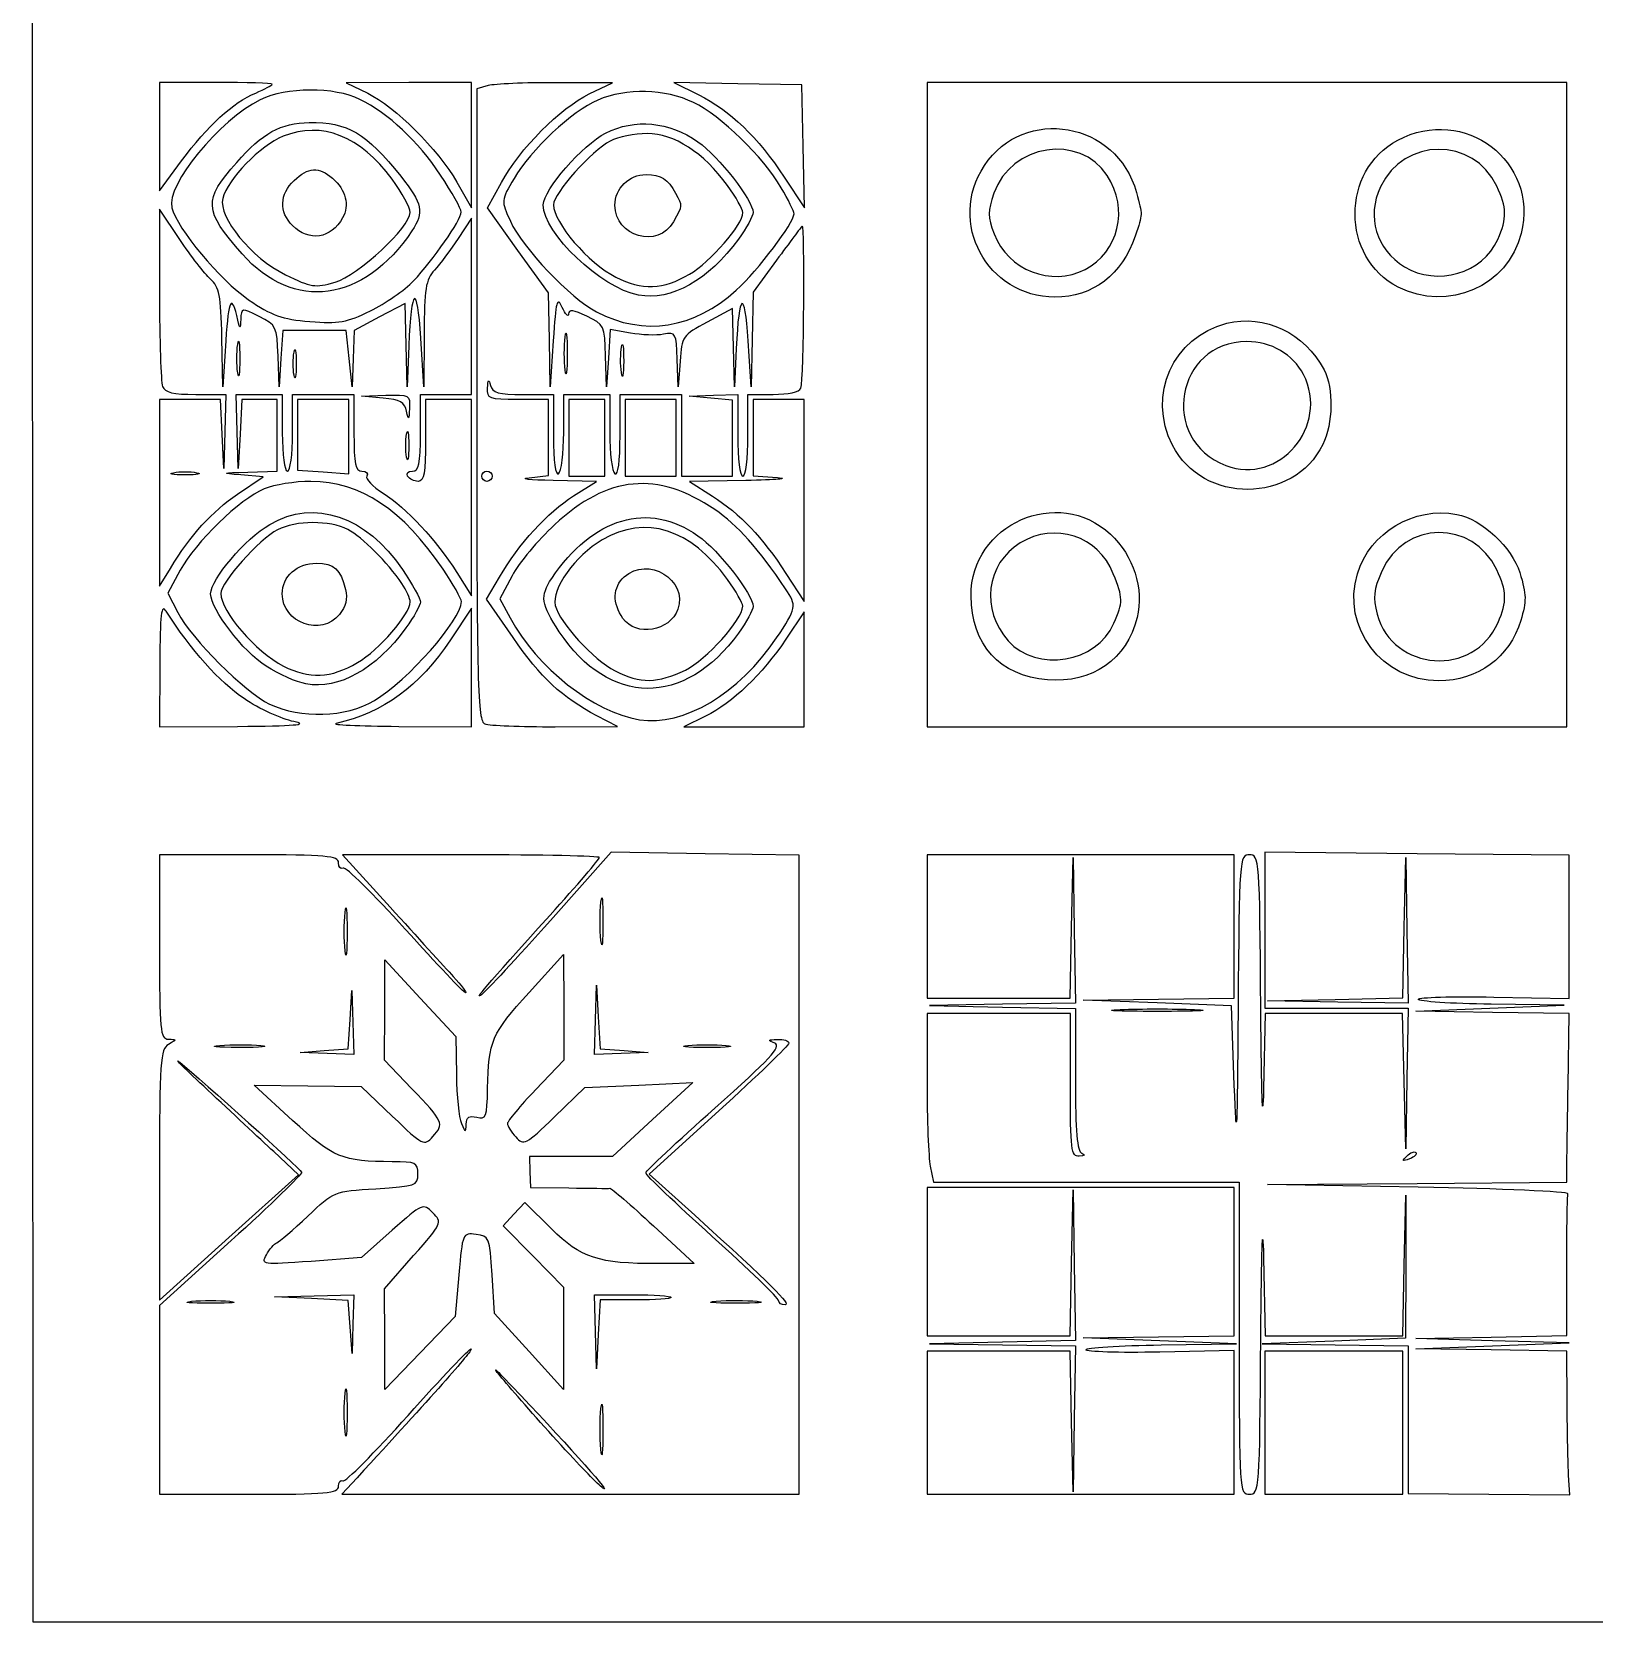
# Model space of a CAD drawing. Extents: x 29 to 164, y -46 to 300.
# Drawn here: x 29.5 to 115.6, y -46.3 to 41.4 of the extents above; entities that cross this region are included whole.
import ezdxf

# ---------------------------------------------------------------- set-up
doc = ezdxf.new("R2010")
doc.units = 0
doc.layers.get('0').update_dxf_attribs({"linetype": 'CONTINUOUS'})

msp = doc.modelspace()

# ---------------------------------------------------------------- linework, layer by layer
at = {"color": 7}
for points in [[(163.575817, -25.25028), (163.503483, -46.346391), (96.525241, -46.346391), (29.547004, -46.346391), (29.506934, 41.989165), (29.466867, 130.32472), (50.625858, 130.32472), (71.784848, 130.32472), (71.786823, 130.95972)], [(39.611512, 38.602498), (36.50707, 38.602498), (36.50707, 35.608117), (36.50707, 32.613737), (37.726739, 34.267562)], [(39.611512, 38.602498), (39.611512, 38.602498)], [(50.265401, 38.588432), (46.808181, 38.574377), (47.990633, 38.000673)], [(52.906162, 33.099179), (53.717328, 31.688068), (53.719868, 35.14529), (53.722408, 38.602498), (50.265186, 38.588443), (50.265186, 38.588443)], [(54.639848, 38.424619), (54.004848, 38.254445), (54.004848, 20.819777)], [(60.213734, 37.965918), (61.483734, 38.574363), (58.379292, 38.58458)], [(68.398181, 38.528223), (64.870401, 38.595061), (66.246367, 37.915922)], [(70.964171, 33.381387), (72.079584, 31.688054), (72.002771, 35.07472), (71.925959, 38.461387), (68.398181, 38.528223), (68.398181, 38.528223)], [(96.479292, 38.602498), (78.840401, 38.602498), (78.840401, 20.822498), (78.840401, 3.042498), (96.479292, 3.042498), (114.118181, 3.042498), (114.118181, 20.822498), (114.118181, 38.602498), (96.479292, 38.602498), (96.479292, 38.602498)], [(52.009063, 33.485668), (52.009063, 33.48566)], [(88.780369, 33.462227), (88.780369, 33.462227)], [(49.335111, 33.258078), (49.335111, 33.258078)], [(58.226802, 24.350276), (58.062622, 21.810276), (58.009288, 24.402668), (57.955959, 26.995062), (56.279867, 29.335046), (54.603777, 31.675032), (55.362644, 33.077784)], [(67.832707, 32.914682), (67.832707, 32.914682)], [(70.800259, 32.786039), (70.800259, 32.786039)], [(110.260212, 32.878165), (110.260212, 32.878165)], [(37.621154, 29.94289), (36.50707, 31.611264), (36.50707, 26.945518)], [(46.609742, 31.123609), (46.609742, 31.123609)], [(50.900401, 19.270276), (50.900401, 21.386942), (52.311512, 21.386942), (53.722623, 21.386942), (53.722623, 26.250232), (53.722623, 31.113525), (52.976884, 29.989677)], [(64.850092, 30.911942), (64.850092, 30.911942)], [(50.433786, 30.410295), (50.433786, 30.410295)], [(68.44019, 29.956389), (68.44019, 29.956389)], [(71.952618, 30.676758), (71.952618, 30.676758)], [(90.319267, 30.12207), (90.319267, 30.12207)], [(111.606762, 30.271038), (111.606762, 30.271038)], [(70.541507, 28.794483), (69.244848, 27.029801), (69.191513, 24.420038), (69.138182, 21.810276), (68.97477, 24.350276)], [(50.257208, 24.068054), (50.167326, 21.810276), (50.110531, 24.107971), (50.053734, 26.405664), (48.644999, 25.660193), (47.236261, 24.91472), (47.186444, 23.362498), (47.136626, 21.810276), (46.972403, 23.362498), (46.808181, 24.91472), (45.056338, 24.916978), (43.304494, 24.919236), (43.2047, 23.364747), (43.104906, 21.810259), (43.044601, 23.503592)], [(68.31906, 23.926942), (68.228108, 21.810276), (68.172034, 23.96686), (68.115959, 26.123441), (66.717294, 25.377971)], [(51.100736, 24.716493), (51.091987, 21.810276), (50.921299, 24.491387)], [(62.481079, 24.771859), (61.36839, 24.97533), (61.267758, 23.392803), (61.167129, 21.810276), (61.113766, 23.521894)], [(40.163812, 24.350259), (40.0004, 21.810259), (39.947065, 24.518184)], [(65.217274, 23.221387), (65.115923, 21.810276), (65.06372, 23.324844)], [(40.820481, 22.586387), (40.820481, 22.586387)], [(43.927895, 22.445276), (43.927895, 22.445276)], [(58.880688, 22.727498), (58.880688, 22.727498)], [(61.986761, 22.590267), (61.986775, 22.590267)], [(99.598158, 22.487936), (99.598158, 22.487936)], [(38.512818, 21.386942), (40.175959, 21.386942), (40.120683, 19.340831), (40.065404, 17.29472), (39.966677, 19.19972), (39.867944, 21.10472), (38.187506, 21.10472), (36.50707, 21.10472), (36.508199, 15.954165), (36.509328, 10.803609), (37.108463, 11.791387)], [(41.375381, 17.104302), (42.998181, 17.153609), (42.998181, 19.129165), (42.998181, 21.10472), (42.023298, 21.10472), (41.048412, 21.10472), (40.949682, 19.19972), (40.850953, 17.29472), (40.795677, 19.340831), (40.740401, 21.386942), (42.010401, 21.386942), (43.280401, 21.386942), (43.280401, 19.270276)], [(43.844848, 19.270276), (43.844848, 21.386942), (45.538181, 21.386942), (47.231512, 21.386942), (47.231512, 19.270276)], [(45.538181, 21.10472), (44.12707, 21.10472), (44.12707, 19.156402), (44.12707, 17.208086), (45.538356, 17.110291), (46.949642, 17.012498), (46.949467, 19.058609), (46.949292, 21.10472), (45.538181, 21.10472), (45.538181, 21.10472)], [(48.836665, 21.181157), (47.654848, 21.288331), (48.995401, 21.337635)], [(52.452623, 21.10472), (51.182623, 21.10472), (51.182623, 18.846942)], [(52.898542, 11.56921), (53.722623, 10.269769), (53.722623, 15.687245), (53.722623, 21.10472), (52.452623, 21.10472), (52.452623, 21.10472)], [(56.897623, 16.794758), (57.955959, 16.905462), (57.955959, 19.005094), (57.955959, 21.104723), (56.262623, 21.104723)], [(56.56554, 21.386945), (58.238181, 21.386942), (58.238181, 19.112508)], [(58.802623, 19.286933), (58.802623, 21.386942), (60.072623, 21.386942), (61.342623, 21.386942), (61.342623, 19.286933)], [(60.072623, 21.10472), (59.084848, 21.10472), (59.084848, 18.988054), (59.084848, 16.871387), (60.072623, 16.871387), (61.060401, 16.871387), (61.060401, 18.988054), (61.060401, 21.10472), (60.072623, 21.10472), (60.072623, 21.10472)], [(61.90707, 19.112508), (61.90707, 21.386942), (63.600401, 21.386942), (65.293734, 21.386942), (65.293734, 19.129165), (65.293734, 16.871387), (66.704848, 16.871387), (68.115959, 16.871387), (68.115959, 18.971826), (68.115959, 21.072265), (66.916512, 21.180297), (65.71707, 21.288331), (67.057623, 21.337635), (68.398181, 21.386942), (68.398181, 19.129165)], [(63.600401, 21.10472), (62.189292, 21.10472), (62.189292, 18.988054), (62.189292, 16.871387), (63.600401, 16.871387), (65.011512, 16.871387), (65.011512, 18.988054), (65.011512, 21.10472), (63.600401, 21.10472), (63.600401, 21.10472)], [(68.962623, 19.129165), (68.962623, 21.386942), (70.350216, 21.386942)], [(70.655959, 21.10472), (69.244848, 21.10472), (69.244848, 19.003517), (69.244848, 16.902313), (70.585401, 16.796609)], [(71.056365, 11.515599), (72.06707, 9.969815), (72.06707, 15.537266), (72.06707, 21.10472), (70.655959, 21.10472), (70.655959, 21.10472)], [(50.138798, 20.454353), (50.138787, 20.454353)], [(100.66528, 18.623572), (100.66528, 18.623572)], [(50.136783, 17.92972), (50.136783, 17.92972)], [(37.918181, 16.948253), (37.918181, 16.948253)], [(40.81828, 15.883595), (42.231101, 16.835042), (40.991852, 16.945019)], [(54.569292, 16.589165), (54.569292, 16.589165)], [(59.340956, 15.786604), (60.606466, 16.589167), (58.222879, 16.636609)], [(68.836814, 16.640035), (65.747671, 16.589165), (67.002369, 15.779187)], [(37.652034, 11.690154), (36.962554, 10.417555), (37.510923, 9.359729)], [(52.14815, 11.746505), (52.14815, 11.746505)], [(89.113035, 11.498034), (89.113035, 11.498034)], [(110.260212, 11.711498), (110.260212, 11.711498)], [(49.869973, 10.952479), (49.869973, 10.952479)], [(56.007883, 7.968193), (54.540915, 10.090239), (55.251294, 11.302406)], [(55.958636, 11.385179), (55.281663, 10.109077), (55.842699, 9.063306)], [(67.832707, 11.183571), (67.832707, 11.183571)], [(71.034233, 10.670256), (71.034233, 10.670256)], [(46.436461, 9.245045), (46.436461, 9.245045)], [(49.700959, 3.075236), (53.722623, 3.042498), (53.722623, 6.320213), (53.722623, 9.59793), (52.55356, 7.847241), (52.55356, 7.847241)], [(65.095058, 9.533609), (65.095058, 9.533609)], [(66.626867, 3.632983), (65.434848, 3.042944), (68.750959, 3.042721), (72.06707, 3.042498), (72.06707, 6.21373), (72.06707, 9.384963), (71.057042, 7.885158), (71.057053, 7.885158)], [(90.427646, 9.072085), (90.427646, 9.072085)], [(111.581449, 8.910282), (111.581449, 8.910282)], [(50.095745, 8.5075), (50.095745, 8.5075)], [(68.44019, 8.225278), (68.44019, 8.225278)], [(36.523665, 6.49972), (36.50707, 3.042498), (40.810959, 3.073421)], [(41.169559, 4.603212), (41.169559, 4.603212)], [(58.331817, 3.054972), (61.765959, 3.067446), (60.63707, 3.657649)], [(41.445959, -4.013058), (36.50707, -4.013058), (36.50707, -9.093058)], [(47.404234, -38.373613), (46.556343, -39.290835), (59.170593, -39.290835), (71.784848, -39.290835), (71.784848, -21.663998), (71.784848, -4.037159), (66.604986, -3.954553), (66.604986, -3.954553)], [(53.691581, -4.013058), (46.604984, -4.013058), (49.231564, -6.905835)], [(66.604986, -3.954553), (61.425125, -3.871946), (58.067764, -7.631225)], [(95.784941, -16.713058), (95.632623, -12.338613), (91.540401, -12.185663), (87.448181, -12.032712), (91.610959, -11.973996), (95.773734, -11.91528), (95.773734, -7.964169), (95.773734, -4.013058), (87.30707, -4.013058), (78.840401, -4.013058), (78.840401, -7.964169), (78.840401, -11.91528), (82.783547, -11.91528), (86.726697, -11.91528), (86.813867, -8.034724), (86.901037, -4.154169), (86.96294, -8.175835), (87.024848, -12.197502), (83.003181, -12.259664), (78.981512, -12.321827), (83.003181, -12.408525), (87.024848, -12.495221), (87.024848, -16.415065)], [(110.096083, -11.858313), (114.259284, -11.942458), (114.259284, -7.985959), (114.259284, -4.029463), (105.863015, -3.950703), (97.466748, -3.871946), (97.466904, -8.175835), (97.46707, -12.479724), (101.418181, -12.479724), (105.369292, -12.479724), (105.307661, -16.36028), (105.246032, -20.240835), (105.158357, -16.501391), (105.070687, -12.761946), (101.276421, -12.761946), (97.482158, -12.761946), (97.395908, -16.924724)], [(101.488734, -12.135873), (97.608181, -12.074244), (101.339715, -11.986626), (105.071246, -11.899007), (105.158365, -8.026588), (105.245481, -4.154169), (105.307387, -8.175835), (105.369292, -12.197502), (101.488734, -12.135873), (101.488734, -12.135873)], [(60.854802, -8.74028), (60.854802, -8.74028)], [(46.743702, -9.304724), (46.743702, -9.304724)], [(56.894501, -11.608211), (58.79638, -9.516391), (58.799513, -12.430121), (58.802645, -15.343848), (57.250423, -16.971192)], [(50.406512, -16.897673), (48.924848, -15.349371), (48.930577, -12.573992), (48.936278, -9.798613), (50.89383, -11.91528), (52.851386, -14.031946), (52.883508, -16.148613)], [(61.977623, -14.968854), (60.495959, -15.019724), (60.550335, -13.114724), (60.604713, -11.209724), (60.704527, -12.958684), (60.804338, -14.707643), (62.131815, -14.812813), (63.459292, -14.917983), (61.977623, -14.968854), (61.977623, -14.968854)], [(45.749848, -14.968854), (44.268181, -14.917983), (45.595097, -14.812836), (46.922013, -14.707691), (47.023398, -13.099817), (47.124787, -11.491946), (47.178149, -13.255835), (47.231512, -15.019724), (45.749848, -14.968854), (45.749848, -14.968854)], [(114.19229, -16.783393), (114.259284, -12.761509), (110.02595, -12.703013), (105.79262, -12.644514), (109.884839, -12.479724), (113.977062, -12.314935), (109.955395, -12.256218)], [(86.742623, -16.713058), (86.742623, -12.761946), (82.791512, -12.761946), (78.840401, -12.761946), (78.840401, -16.536669)], [(91.540401, -12.649794), (91.540401, -12.649794)], [(40.881512, -14.640753), (40.881512, -14.640753)], [(66.704848, -14.642616), (66.704848, -14.642616)], [(58.291245, -18.47107), (59.960781, -16.854169), (62.937892, -16.713058), (65.915004, -16.571946), (63.699379, -18.616586), (61.483734, -20.661226), (59.195908, -20.662693), (56.908076, -20.664161), (56.938127, -21.510184), (56.968181, -22.356207), (59.084848, -22.390272)], [(43.844848, -18.662428), (41.728181, -16.71299), (44.68272, -16.748874), (47.63726, -16.784759), (49.364877, -18.443703)], [(67.367181, -18.121998), (63.513956, -21.621309), (66.024986, -23.894405)], [(36.50707, -21.670782), (36.50707, -28.576013), (40.338034, -25.119513), (44.168997, -21.663012), (42.807478, -20.387479)], [(105.45202, -20.787135), (105.45202, -20.787135)], [(79.016792, -21.193335), (79.193181, -22.07528), (87.62457, -22.07528), (96.055959, -22.07528), (96.055959, -30.683058)], [(105.933734, -22.351077), (97.608181, -22.203541), (105.863181, -22.13941), (114.118181, -22.07528), (114.121737, -21.44028)], [(91.75207, -31.04735), (95.914848, -30.988309), (91.681512, -30.824169), (87.448181, -30.660029), (91.610959, -30.600988), (95.773734, -30.541947), (95.773734, -26.449724), (95.773734, -22.357502), (87.30707, -22.357502), (78.840401, -22.357502), (78.840401, -26.449724), (78.840401, -30.541947), (82.783762, -30.541947), (86.727129, -30.541947), (86.813822, -26.52028), (86.900523, -22.498613), (86.962683, -26.653642), (87.024848, -30.808671), (83.003181, -30.895368), (78.981512, -30.982065), (83.003181, -31.044228), (87.024848, -31.106391), (86.96294, -35.128058), (86.901037, -39.149724), (86.813867, -35.269169), (86.726697, -31.388613), (82.783547, -31.388613), (78.840401, -31.388613), (78.840401, -35.335461), (78.840401, -39.28231), (87.30707, -39.281887), (95.773734, -39.281463), (95.773734, -35.320548), (95.773734, -31.359633), (91.681071, -31.444689), (91.681071, -31.444669)], [(97.395942, -26.238058), (97.481771, -30.541947), (101.276672, -30.541947), (105.07157, -30.541947), (105.161495, -26.661391), (105.251422, -22.780835), (105.239795, -26.731947), (105.228167, -30.683058), (101.277056, -30.836352), (97.325945, -30.989647), (101.347623, -31.048019), (105.369292, -31.106391), (105.369292, -35.173269), (105.369292, -39.240146), (109.830125, -39.276154), (114.290955, -39.312163), (114.225928, -38.243166)], [(58.123667, -24.641548), (56.655256, -23.191376), (56.059361, -23.832772), (55.463468, -24.474169), (57.130532, -26.167502), (58.797596, -27.860835), (58.797032, -30.683058), (58.796468, -33.50528), (56.894592, -31.409698), (54.992623, -29.314116), (54.851512, -27.176365)], [(63.751573, -24.481263), (65.999292, -26.564695), (64.023734, -26.565485), (64.023734, -26.565474)], [(40.467215, -25.292732), (36.50707, -28.8793), (36.50707, -34.085068), (36.50707, -39.290835), (41.445959, -39.290835)], [(49.344126, -24.723241), (47.651283, -26.231178), (44.876367, -26.439221)], [(53.015286, -27.175411), (52.810853, -29.484873), (50.876815, -31.495076), (48.942783, -33.50528), (48.933808, -30.72643), (48.924834, -27.947581), (50.524726, -26.125276)], [(114.139537, -34.281391), (114.118173, -31.388613), (109.955392, -31.329572), (105.792614, -31.270531), (110.025959, -31.106391), (114.259292, -30.942251), (110.025959, -30.820804), (105.792623, -30.699356), (109.955401, -30.613107), (114.118181, -30.526857), (114.118181, -26.724402)], [(39.329292, -28.753728), (39.329292, -28.753728)], [(47.023867, -30.060133), (46.92063, -28.59054), (44.88885, -28.493431), (42.85707, -28.396322), (45.044292, -28.340245), (47.231512, -28.284169), (47.179306, -29.906947), (47.127101, -31.529724), (47.023867, -30.060133), (47.023867, -30.060133)], [(62.766629, -28.566391), (60.803968, -28.566391), (60.705241, -30.471391), (60.606511, -32.376391), (60.551235, -30.33028), (60.495959, -28.284169), (62.612623, -28.284169)], [(62.766629, -28.566391), (62.766629, -28.566391)], [(68.25707, -28.751865), (68.25707, -28.751865)], [(71.008734, -28.842525), (71.008734, -28.842525)], [(101.27707, -31.388613), (97.46707, -31.388613), (97.46707, -35.339724), (97.46707, -39.290835), (101.27707, -39.290835), (105.08707, -39.290835), (105.08707, -35.339724), (105.08707, -31.388613), (101.27707, -31.388613), (101.27707, -31.388613)], [(114.139537, -34.281391), (114.139537, -34.281391)], [(46.743702, -35.833613), (46.743702, -35.833613)], [(60.853501, -36.813931), (60.853391, -36.813931)], [(59.334138, -37.31528), (59.334138, -37.31528)]]:
    msp.add_lwpolyline(points, dxfattribs=at)
for points in [[(37.726739, 34.267562), (39.161379, 36.212874), (40.560941, 37.496116), (41.814059, 38.015177)], [(42.715959, 38.495626), (42.715959, 38.554405), (41.318959, 38.602498), (39.611512, 38.602498)], [(41.814059, 38.015177), (42.310104, 38.220643), (42.715959, 38.436848), (42.715959, 38.495626)], [(47.554597, 37.666209), (46.164785, 38.356572), (43.480651, 38.346421), (42.066916, 37.645466)], [(47.990633, 38.000673), (49.502596, 37.267099), (51.863594, 34.91284), (52.906162, 33.099179)], [(58.379292, 38.58458), (56.671848, 38.590196), (54.989098, 38.518215), (54.639848, 38.424619)], [(55.362644, 33.077784), (56.360193, 34.92173), (58.626773, 37.205619), (60.213734, 37.965918)], [(65.952997, 37.49602), (64.402897, 38.24641), (62.241803, 38.300263), (60.678452, 37.627457)], [(66.246367, 37.915922), (67.964338, 37.06798), (69.5219, 35.570923), (70.964171, 33.381387)], [(42.066916, 37.645466), (39.803863, 36.523387), (36.872079, 32.944419), (37.187259, 31.688638)], [(52.009063, 33.48566), (50.749979, 35.371152), (49.147781, 36.874827), (47.554597, 37.666209)], [(60.678452, 37.627457), (59.279841, 37.025545), (56.980681, 34.872903), (56.061867, 33.305068)], [(70.800259, 32.786039), (69.800795, 34.491494), (67.458982, 36.766984), (65.952997, 37.49602)], [(82.000299, 34.008121), (84.204421, 37.338777), (89.321984, 36.439349), (90.383645, 32.53472)], [(104.800538, 35.416302), (108.476963, 37.360444), (112.599634, 34.24385), (111.606762, 30.271038)], [(40.766289, 34.190478), (42.187749, 35.805346), (43.200591, 36.36018), (44.768211, 36.382741)], [(49.335111, 33.258078), (47.578131, 35.651563), (45.471111, 36.482783), (43.331285, 35.626594)], [(44.768211, 36.382741), (46.89022, 36.413278), (47.909158, 35.816138), (49.812451, 33.426599)], [(61.113571, 35.8074), (62.708203, 36.62092), (64.629792, 36.439228), (66.205834, 35.325909)], [(43.331285, 35.626594), (42.070412, 35.122094), (40.263473, 33.263895), (39.995492, 32.196169)], [(57.673734, 31.852208), (57.673734, 32.659039), (59.852224, 35.163908), (61.113571, 35.8074)], [(61.360925, 35.366405), (60.351879, 34.844608), (58.238181, 32.46596), (58.238181, 31.852228)], [(63.40293, 35.780276), (62.720014, 35.780276), (61.801107, 35.594035), (61.360925, 35.366405)], [(67.832707, 32.914682), (66.524694, 34.720345), (64.886199, 35.780276), (63.40293, 35.780276)], [(66.205834, 35.325909), (67.35563, 34.513688), (69.244848, 32.083921), (69.244848, 31.41736)], [(88.780369, 33.462227), (87.254512, 35.790978), (83.474978, 35.201616), (82.529183, 32.487451)], [(104.822041, 27.304835), (101.662552, 28.916688), (101.649739, 33.750119), (104.800535, 35.416302)], [(110.260212, 32.878165), (108.966985, 35.603441), (105.146639, 35.578944), (103.845518, 32.837034)], [(41.06674, 29.140925), (38.941906, 31.560977), (38.91087, 32.082612), (40.766289, 34.190478)], [(43.933593, 33.191082), (44.724046, 33.933676), (45.289456, 33.965717), (46.046836, 33.310831)], [(49.812451, 33.426599), (51.020063, 31.910467), (51.118242, 31.433859), (50.433786, 30.410295)], [(53.149257, 31.444236), (53.154168, 31.620574), (52.641077, 32.539222), (52.009063, 33.485668)], [(61.624848, 31.829165), (61.624848, 32.749359), (62.411712, 33.52405), (63.340401, 33.518177)], [(63.340401, 33.518177), (64.181835, 33.512843), (64.550349, 33.278593), (64.969266, 32.482718)], [(85.895959, 26.754863), (82.148048, 26.765446), (79.934596, 30.886633), (82.000299, 34.008121)], [(87.561392, 28.286963), (89.413534, 29.244743), (89.976819, 31.636212), (88.780369, 33.462227)], [(43.844848, 30.700276), (43.095635, 31.449488), (43.130814, 32.436913), (43.933593, 33.191082)], [(46.046836, 33.310831), (46.790602, 32.667715), (47.006583, 31.828504), (46.609742, 31.123609)], [(50.335959, 31.43258), (50.335959, 31.686721), (49.885577, 32.508194), (49.335111, 33.258078)], [(56.061867, 33.305068), (55.344238, 32.080526), (55.344224, 32.080362), (55.859022, 30.938739)], [(64.969266, 32.482718), (65.35816, 31.743874), (65.367383, 31.865467), (64.850092, 30.911942)], [(68.680401, 31.419084), (68.680401, 31.59805), (68.298938, 32.271068), (67.832707, 32.914682)], [(71.502623, 31.351808), (71.502623, 31.481461), (71.186562, 32.126867), (70.800259, 32.786039)], [(82.529183, 32.487451), (82.177862, 31.479257), (82.17916, 31.189358), (82.539202, 30.243361)], [(90.383645, 32.53472), (90.739016, 31.227707), (90.74378, 31.406221), (90.319267, 30.12207)], [(103.845518, 32.837034), (103.067773, 31.198059), (103.616582, 29.379075), (105.175637, 28.428452)], [(110.313092, 29.929722), (110.835982, 31.132519), (110.826059, 31.685728), (110.260212, 32.878165)], [(37.187259, 31.688638), (37.475389, 30.540651), (39.846479, 27.697124), (41.418307, 26.614564)], [(39.995492, 32.196169), (39.735083, 31.158624), (41.588236, 28.903742), (43.449889, 27.992921)], [(62.926279, 26.865759), (60.857999, 27.25377), (57.673734, 30.276717), (57.673734, 31.852208)], [(58.238181, 31.852228), (58.238181, 30.860194), (60.149461, 28.641617), (61.684157, 27.852208)], [(64.850092, 30.911942), (64.027883, 29.396381), (61.624848, 30.079776), (61.624848, 31.829165)], [(46.609742, 31.123609), (45.963315, 29.975377), (44.754786, 29.790338), (43.844848, 30.700276)], [(46.187826, 27.582496), (47.481702, 27.964129), (50.335959, 30.613301), (50.335959, 31.43258)], [(50.522022, 27.654359), (51.598393, 28.785113), (53.137023, 31.004638), (53.149257, 31.444236)], [(55.859022, 30.938739), (56.514032, 29.486187), (59.173897, 26.687485), (60.613877, 25.935699)], [(65.735299, 28.014926), (66.895291, 28.694728), (68.680401, 30.758083), (68.680401, 31.419084)], [(68.314917, 27.133407), (69.533711, 28.249938), (71.502623, 30.855467), (71.502623, 31.351808)], [(69.244848, 31.41736), (69.244848, 31.224763), (68.882751, 30.567329), (68.44019, 29.956389)], [(71.88016, 21.73972), (72.04885, 22.157782), (72.119312, 30.848025), (71.952618, 30.676758)], [(39.314487, 27.750323), (38.9959, 28.038641), (38.2339, 29.025295), (37.621154, 29.94289)], [(50.433786, 30.410295), (47.785864, 26.450478), (43.892258, 25.922838), (41.06674, 29.140925)], [(52.976884, 29.989677), (52.566728, 29.371562), (51.978772, 28.586129), (51.670314, 28.244271)], [(68.44019, 29.956389), (66.79532, 27.685716), (64.729075, 26.527552), (62.926279, 26.865759)], [(71.952618, 30.676758), (71.889671, 30.612081), (71.254671, 29.765059), (70.541507, 28.794483)], [(82.539205, 30.243361), (83.301657, 28.240085), (85.679497, 27.313795), (87.561392, 28.286963)], [(90.319267, 30.12207), (89.617948, 28.000583), (87.973806, 26.748993), (85.895959, 26.754863)], [(111.606762, 30.271038), (110.877099, 27.351401), (107.567208, 25.904358), (104.822041, 27.304835)], [(105.175637, 28.428452), (106.971564, 27.333396), (109.506419, 28.074136), (110.313092, 29.929722)], [(51.670314, 28.244271), (51.188691, 27.710495), (51.108249, 27.212257), (51.100736, 24.716493)], [(39.947065, 24.518184), (39.901131, 26.850657), (39.813422, 27.298792), (39.314487, 27.750323)], [(43.449889, 27.992921), (44.883197, 27.291669), (45.094438, 27.260004), (46.187826, 27.582496)], [(48.142567, 25.993718), (48.964754, 26.395978), (50.035508, 27.143265), (50.522022, 27.654359)], [(50.921296, 24.491387), (50.724799, 27.577899), (50.388399, 27.363455), (50.257208, 24.068054)], [(61.684157, 27.852208), (63.095765, 27.126109), (64.301268, 27.17453), (65.735299, 28.014926)], [(68.97477, 24.350276), (68.787696, 27.258073), (68.452901, 27.041928), (68.31906, 23.926942)], [(36.50707, 26.945518), (36.50707, 24.379359), (36.584156, 22.078886), (36.678376, 21.833359)], [(40.83225, 25.479148), (40.49868, 26.986646), (40.31328, 26.673535), (40.163812, 24.350259)], [(41.418307, 26.614564), (42.69466, 25.735504), (43.259762, 25.534288), (44.799244, 25.410714)], [(58.720025, 26.18472), (58.432734, 26.800752), (58.370151, 26.567989), (58.226802, 24.350276)], [(60.613877, 25.935699), (63.207324, 24.581706), (66.004353, 25.016715), (68.314917, 27.133407)], [(40.989885, 25.543731), (40.960339, 24.976039), (40.944969, 24.969742), (40.83225, 25.479148)], [(42.003458, 25.684843), (41.03234, 26.167925), (41.022301, 26.166528), (40.989885, 25.543731)], [(43.044601, 23.503592), (42.986602, 25.132088), (42.946735, 25.215609), (42.003458, 25.684843)], [(44.799244, 25.410714), (46.396137, 25.282532), (46.851116, 25.36187), (48.142567, 25.993718)], [(59.066955, 25.827376), (59.057105, 25.63586), (58.901, 25.796665), (58.720025, 26.18472)], [(60.072623, 25.70455), (59.350763, 26.048782), (59.08003, 26.081847), (59.066955, 25.827376)], [(61.113766, 23.521894), (61.062046, 25.180726), (61.02994, 25.248039), (60.072623, 25.70455)], [(95.370167, 25.309992), (97.443962, 25.838676), (99.678352, 24.769494), (100.73782, 22.741513)], [(58.880688, 24.561942), (58.943291, 25.066415), (58.994517, 24.653665), (58.994517, 23.64472)], [(64.30264, 24.7039), (63.912758, 24.629371), (63.093055, 24.659953), (62.481079, 24.771859)], [(65.06372, 23.324844), (65.013561, 24.779953), (64.983685, 24.834089), (64.30264, 24.7039)], [(66.717294, 25.377971), (65.359362, 24.654207), (65.315674, 24.591404), (65.217274, 23.221387)], [(92.378293, 18.581916), (90.965469, 21.351284), (92.387747, 24.549671), (95.370167, 25.309992)], [(40.820481, 22.586387), (40.755816, 23.013248), (40.755816, 23.711748), (40.820481, 24.138609)], [(40.820481, 24.138609), (40.885144, 24.56547), (40.938052, 24.21622), (40.938052, 23.362498)], [(43.927895, 22.445276), (43.860627, 22.794526), (43.860627, 23.366026), (43.927895, 23.715276)], [(43.927895, 23.715276), (43.995165, 24.064526), (44.050201, 23.778776), (44.050201, 23.080276)], [(58.880688, 22.727498), (58.818083, 23.23197), (58.818083, 24.05747), (58.880688, 24.561942)], [(61.986775, 22.590267), (61.921901, 23.019262), (61.923639, 23.654262), (61.990613, 24.001379)], [(61.990611, 24.001379), (62.057599, 24.348495), (62.110674, 23.997512), (62.10856, 23.221387)], [(96.479292, 24.303238), (92.545862, 24.303238), (91.622451, 18.871837), (95.316819, 17.465747)], [(99.598158, 22.487936), (99.021296, 23.603471), (97.819024, 24.303238), (96.479292, 24.303238)], [(40.938052, 23.362498), (40.938052, 22.508776), (40.885144, 22.159526), (40.820481, 22.586387)], [(44.050201, 23.080276), (44.050201, 22.381776), (43.995165, 22.096026), (43.927895, 22.445276)], [(58.994517, 23.64472), (58.994517, 22.635776), (58.943291, 22.223026), (58.880688, 22.727498)], [(62.10856, 23.221387), (62.106302, 22.445276), (62.05163, 22.161273), (61.986761, 22.590267)], [(54.60203, 21.739723), (54.626668, 22.217573), (54.66671, 22.252495), (54.763834, 21.880834)], [(95.316819, 17.465747), (98.247121, 16.35047), (101.063524, 19.654231), (99.598158, 22.487936)], [(100.73782, 22.741513), (101.266735, 21.729092), (101.232293, 19.774042), (100.66528, 18.623572)], [(36.678376, 21.833359), (36.807767, 21.496168), (37.256601, 21.386942), (38.512818, 21.386942)], [(50.138787, 20.454353), (50.042228, 20.951736), (49.785326, 21.09513), (48.836665, 21.181157)], [(48.995401, 21.337635), (50.29005, 21.385255), (50.334641, 21.360354), (50.297523, 20.610831)], [(56.262623, 21.104723), (54.685023, 21.104723), (54.571527, 21.148123), (54.60203, 21.739723)], [(54.763834, 21.880834), (54.868442, 21.480539), (55.209866, 21.386945), (56.56554, 21.386945)], [(70.350216, 21.386942), (71.196223, 21.386942), (71.793371, 21.524633), (71.88016, 21.73972)], [(50.297523, 20.610831), (50.265731, 19.968824), (50.238304, 19.941787), (50.138798, 20.454353)], [(54.004848, 20.819777), (54.004848, 5.181988), (54.050856, 3.367454), (54.451261, 3.213804)], [(50.136783, 19.19972), (50.204054, 19.54897), (50.25909, 19.26322), (50.25909, 18.56472)], [(43.280401, 19.270276), (43.280401, 18.047314), (43.399563, 17.153609), (43.562623, 17.153609)], [(43.562623, 17.153609), (43.725685, 17.153609), (43.844848, 18.047314), (43.844848, 19.270276)], [(47.231512, 19.270276), (47.231512, 17.541332), (47.312109, 17.153609), (47.671502, 17.153609)], [(50.136783, 17.92972), (50.069516, 18.27897), (50.069516, 18.85047), (50.136783, 19.19972)], [(50.25909, 18.56472), (50.25909, 17.86622), (50.204054, 17.58047), (50.136783, 17.92972)], [(50.460413, 17.153609), (50.819806, 17.153609), (50.900401, 17.541332), (50.900401, 19.270276)], [(51.182623, 18.846942), (51.182623, 17.069275), (51.096147, 16.589165), (50.775946, 16.589165)], [(58.238181, 19.112508), (58.238181, 17.668086), (58.34117, 16.901729), (58.520401, 17.012498)], [(58.520401, 17.012498), (58.675623, 17.108431), (58.802623, 18.131927), (58.802623, 19.286933)], [(61.342623, 19.286933), (61.342623, 18.131927), (61.469623, 17.108431), (61.624848, 17.012498)], [(61.624848, 17.012498), (61.804076, 16.901729), (61.90707, 17.668086), (61.90707, 19.112508)], [(68.398181, 19.129165), (68.398181, 17.812127), (68.515772, 16.871387), (68.680401, 16.871387)], [(68.680401, 16.871387), (68.845029, 16.871387), (68.962623, 17.812127), (68.962623, 19.129165)], [(100.66528, 18.623572), (99.048858, 15.343868), (94.04306, 15.318705), (92.378293, 18.581916)], [(37.918181, 16.948253), (37.219678, 16.948253), (36.933928, 17.003292), (37.283181, 17.07056)], [(37.283181, 17.07056), (37.632428, 17.13783), (38.203928, 17.13783), (38.553181, 17.07056)], [(38.553181, 17.07056), (38.902428, 17.003292), (38.616681, 16.948253), (37.918181, 16.948253)], [(40.991852, 16.945019), (39.867812, 17.044773), (39.903468, 17.059581), (41.375381, 17.104302)], [(47.671502, 17.153609), (47.913496, 17.153609), (48.035814, 17.031159), (47.943316, 16.881496)], [(47.943316, 16.881496), (47.85082, 16.731836), (48.256783, 16.305339), (48.845456, 15.933726)], [(50.194848, 16.871387), (50.098915, 17.026609), (50.218413, 17.153609), (50.460413, 17.153609)], [(50.775946, 16.589165), (50.552274, 16.589165), (50.290778, 16.716165), (50.194848, 16.871387)], [(54.28707, 16.871387), (54.28707, 17.026609), (54.41407, 17.153609), (54.569292, 17.153609)], [(54.569292, 16.589165), (54.41407, 16.589165), (54.28707, 16.716165), (54.28707, 16.871387)], [(54.569292, 17.153609), (54.724512, 17.153609), (54.851512, 17.026609), (54.851512, 16.871387)], [(54.851512, 16.871387), (54.851512, 16.716165), (54.724512, 16.589165), (54.569292, 16.589165)], [(58.222879, 16.636609), (56.911906, 16.662715), (56.315542, 16.733868), (56.897623, 16.794758)], [(67.131791, 15.035291), (63.974379, 17.183762), (61.240371, 16.924481), (58.294595, 14.197216)], [(70.585401, 16.796609), (71.322709, 16.738472), (70.535842, 16.668012), (68.836814, 16.640035)], [(37.108291, 11.791387), (38.224463, 13.631589), (39.400548, 14.928837), (40.81828, 15.883595)], [(42.280572, 16.178983), (40.945906, 15.621323), (38.49311, 13.242565), (37.652034, 11.690154)], [(44.863202, 16.589165), (43.982691, 16.589165), (42.820508, 16.404583), (42.280572, 16.178983)], [(52.14815, 11.746505), (49.950573, 15.009719), (47.57457, 16.589165), (44.863202, 16.589165)], [(48.845456, 15.933726), (50.120502, 15.128826), (51.762307, 13.360867), (52.898542, 11.56921)], [(81.266832, 10.274553), (81.246624, 14.231932), (86.069156, 16.366076), (88.956659, 13.677588)], [(42.595128, 14.217081), (45.045774, 15.653257), (47.918762, 14.67418), (49.903961, 11.726326)], [(55.251294, 11.302406), (56.322279, 13.129902), (57.928005, 14.89054), (59.340956, 15.786604)], [(58.140349, 11.234701), (60.398973, 14.612345), (63.486431, 15.515789), (66.205834, 13.594798)], [(67.002369, 15.779187), (68.550655, 14.77968), (69.740058, 13.528786), (71.056365, 11.515599)], [(71.034233, 10.670256), (69.551948, 12.878532), (68.387883, 14.180581), (67.131791, 15.035291)], [(102.577098, 11.498107), (103.25466, 13.759613), (105.696515, 15.214934), (108.067238, 14.77018)], [(39.329292, 10.388076), (39.329292, 11.182614), (41.240196, 13.423038), (42.595128, 14.217081)], [(46.892752, 13.932133), (45.904999, 14.449607), (44.031769, 14.442543), (43.01648, 13.917514)], [(58.294595, 14.197216), (57.38215, 13.352451), (56.330969, 12.087034), (55.958636, 11.385179)], [(67.832707, 11.183571), (65.803687, 13.984553), (63.322327, 14.766802), (60.924276, 13.361454)], [(89.113035, 11.498034), (88.280861, 13.577845), (85.894277, 14.366041), (83.973975, 13.195265)], [(110.260212, 11.711498), (108.943665, 14.485918), (105.162864, 14.439399), (103.92169, 11.633509)], [(108.067238, 14.77018), (109.40855, 14.518551), (111.118489, 12.932188), (111.530418, 11.557286)], [(43.01648, 13.917514), (42.007432, 13.395719), (39.893734, 11.017071), (39.893734, 10.403339)], [(49.869973, 10.952479), (49.094661, 12.113487), (47.70013, 13.509155), (46.892752, 13.932133)], [(60.924276, 13.361454), (59.432986, 12.487499), (58.111461, 10.641357), (58.336191, 9.745956)], [(66.205834, 13.594798), (67.35563, 12.782577), (69.244848, 10.35281), (69.244848, 9.686249)], [(83.973975, 13.195265), (82.094369, 12.049298), (81.78531, 9.506121), (83.317292, 7.791536)], [(88.956659, 13.677588), (90.227435, 12.494402), (90.812216, 10.663506), (90.427646, 9.072085)], [(62.140959, 11.324312), (63.443609, 12.503194), (65.664416, 11.156994), (65.095058, 9.533609)], [(43.280401, 10.380276), (43.280401, 11.357199), (44.081144, 12.073609), (45.173067, 12.073609)], [(45.173067, 12.073609), (46.128153, 12.073609), (46.502303, 11.732685), (46.767377, 10.620879)], [(49.903961, 11.726326), (50.452006, 10.91253), (50.900401, 10.105309), (50.900401, 9.932499)], [(53.158181, 9.955667), (53.158181, 10.115735), (52.703668, 10.921612), (52.14815, 11.746505)], [(89.146428, 8.763055), (89.657225, 9.938036), (89.654705, 10.144273), (89.113035, 11.498034)], [(107.062623, 5.582498), (103.918848, 5.582498), (101.686716, 8.526282), (102.577098, 11.498107)], [(103.92169, 11.633509), (103.458871, 10.587232), (103.418897, 10.206046), (103.673024, 9.262292)], [(110.330361, 8.804118), (110.83553, 9.964365), (110.821936, 10.527748), (110.260212, 11.711498)], [(111.530418, 11.557286), (111.902274, 10.316146), (111.908463, 9.995099), (111.581449, 8.910282)], [(46.767377, 10.620879), (46.88871, 10.111978), (46.783182, 9.673227), (46.436461, 9.245045)], [(50.335959, 9.93649), (50.335959, 10.111496), (50.126265, 10.568693), (49.869973, 10.952479)], [(58.556511, 8.297634), (57.549045, 9.818628), (57.486866, 10.257455), (58.140349, 11.234701)], [(62.06418, 9.031962), (61.479351, 9.866928), (61.509007, 10.752403), (62.140959, 11.324312)], [(68.673404, 9.702931), (68.677242, 9.87367), (68.298938, 10.539957), (67.832707, 11.183571)], [(70.536102, 7.949758), (71.645035, 9.596429), (71.668609, 9.725182), (71.034233, 10.670256)], [(36.876442, 9.425196), (36.605266, 9.854126), (36.537053, 9.288457), (36.523665, 6.49972)], [(42.395411, 6.392803), (41.106034, 7.210503), (39.329292, 9.525667), (39.329292, 10.388076)], [(39.893734, 10.403339), (39.893734, 9.411305), (41.805019, 7.192728), (43.339712, 6.403319)], [(46.436461, 9.245045), (45.433372, 8.006282), (43.280401, 8.780702), (43.280401, 10.380276)], [(47.430284, 6.589145), (48.613046, 7.282291), (50.335959, 9.26709), (50.335959, 9.93649)], [(48.360401, 4.50201), (50.198522, 5.59029), (53.158181, 8.954548), (53.158181, 9.955667)], [(50.900401, 9.932499), (50.900401, 9.759689), (50.538307, 9.11844), (50.095745, 8.5075)], [(58.336191, 9.745956), (58.58258, 8.764271), (60.416609, 6.763338), (61.643929, 6.137209)], [(65.510791, 6.183708), (66.670964, 6.745335), (68.656541, 8.954808), (68.673404, 9.702931)], [(69.244848, 9.686249), (69.244848, 9.493652), (68.882751, 8.836218), (68.44019, 8.225278)], [(85.47838, 5.640847), (82.84372, 5.859335), (81.280593, 7.579144), (81.266832, 10.274553)], [(41.169559, 4.603212), (39.852465, 5.477449), (38.196111, 7.33785), (36.876442, 9.425196)], [(37.510923, 9.359729), (38.271298, 7.892933), (41.214647, 4.956602), (42.574848, 4.307878)], [(55.842699, 9.063306), (57.318021, 6.313298), (60.452344, 3.846233), (62.985421, 3.441176)], [(65.095058, 9.533609), (64.666334, 8.311209), (62.786898, 8.000138), (62.06418, 9.031962)], [(90.427646, 9.072085), (89.873828, 6.780294), (87.936273, 5.437021), (85.47838, 5.640847)], [(103.673024, 9.262292), (104.529258, 6.08248), (109.011057, 5.774031), (110.330361, 8.804118)], [(111.581449, 8.910282), (110.969524, 6.880291), (109.207238, 5.582498), (107.062623, 5.582498)], [(50.095745, 8.5075), (48.450875, 6.236827), (46.384631, 5.078664), (44.581834, 5.41687)], [(60.63707, 3.657649), (58.714417, 4.662846), (57.53124, 5.764579), (56.007883, 7.968193)], [(68.44019, 8.225278), (65.471932, 4.127716), (61.298314, 4.158269), (58.556511, 8.297634)], [(62.985421, 3.441176), (65.410523, 3.053389), (68.46826, 4.879192), (70.536102, 7.949758)], [(83.317292, 7.791536), (84.896068, 6.024582), (88.194958, 6.574393), (89.146428, 8.763055)], [(52.55356, 7.847241), (50.835811, 5.274893), (48.843672, 3.818635), (46.243734, 3.234736)], [(71.057053, 7.885158), (69.741838, 5.932197), (68.112584, 4.368406), (66.626867, 3.632983)], [(44.581834, 5.41687), (44.076081, 5.511751), (43.092189, 5.950919), (42.395411, 6.392803)], [(43.339712, 6.403319), (44.761218, 5.672132), (45.958311, 5.726513), (47.430284, 6.589145)], [(61.643929, 6.137209), (63.03831, 5.425848), (63.968365, 5.437032), (65.510791, 6.183708)], [(43.914653, 3.341052), (43.254546, 3.471244), (42.019254, 4.039217), (41.169559, 4.603212)], [(42.574848, 4.307878), (44.311584, 3.479573), (46.772988, 3.562165), (48.360401, 4.50201)], [(40.810959, 3.073421), (43.963988, 3.096084), (44.793916, 3.167638), (43.914653, 3.341052)], [(46.243734, 3.234736), (45.933289, 3.165019), (47.489042, 3.093242), (49.700959, 3.075236)], [(54.451261, 3.213804), (54.696792, 3.119584), (56.443042, 3.048111), (58.331817, 3.054972)], [(46.384848, -4.453048), (46.384848, -4.071305), (45.731026, -4.013058), (41.445959, -4.013058)], [(60.778181, -4.165187), (60.778181, -4.081516), (57.589211, -4.013058), (53.691581, -4.013058)], [(58.048373, -7.340187), (59.549767, -5.677607), (60.778181, -4.248857), (60.778181, -4.165187)], [(96.620401, -4.013058), (96.069706, -4.013058), (96.054514, -4.220988), (95.996608, -12.55028)], [(97.247253, -12.55028), (97.186372, -4.222006), (97.171033, -4.013058), (96.620401, -4.013058)], [(46.633424, -4.739407), (46.496707, -4.823902), (46.384848, -4.695042), (46.384848, -4.453048)], [(50.057465, -8.109417), (48.310961, -6.171414), (46.770143, -4.65491), (46.633424, -4.739407)], [(60.854802, -6.623613), (60.915694, -6.04153), (60.965509, -6.51778), (60.965509, -7.681946)], [(46.743702, -7.188058), (46.804588, -6.605974), (46.854406, -7.082224), (46.854406, -8.246391)], [(49.231564, -6.905835), (50.676183, -8.496863), (52.239065, -10.211363), (52.704636, -10.715835)], [(60.854802, -8.74028), (60.793918, -8.158196), (60.793918, -7.205696), (60.854802, -6.623613)], [(46.743702, -9.304724), (46.682812, -8.722641), (46.682812, -7.770141), (46.743702, -7.188058)], [(54.28707, -11.71267), (53.786103, -12.093912), (54.40034, -11.379868), (58.048373, -7.340187)], [(58.067764, -7.631225), (56.221215, -9.698828), (54.519901, -11.535479), (54.28707, -11.71267)], [(60.965509, -7.681946), (60.965509, -8.846113), (60.915694, -9.322363), (60.854802, -8.74028)], [(46.854406, -8.246391), (46.854406, -9.410558), (46.804588, -9.886808), (46.743702, -9.304724)], [(53.392025, -11.633058), (53.304519, -11.633058), (51.803966, -10.04742), (50.057465, -8.109417)], [(36.50707, -9.093058), (36.50707, -13.739736), (36.549197, -14.173789), (37.000959, -14.18164)], [(52.704636, -10.715835), (53.170207, -11.220308), (53.479531, -11.633058), (53.392025, -11.633058)], [(54.602685, -16.898303), (54.652839, -14.288608), (54.830641, -13.878192), (56.894501, -11.608211)], [(105.933305, -11.985835), (105.933076, -11.869419), (107.806323, -11.812034), (110.096083, -11.858313)], [(109.955395, -12.256218), (107.743478, -12.223924), (105.933542, -12.102252), (105.933305, -11.985835)], [(91.540401, -12.649794), (89.289678, -12.649794), (88.368928, -12.605965), (89.494292, -12.552394)], [(89.494292, -12.552394), (90.619651, -12.498825), (92.461151, -12.498825), (93.586512, -12.552394)], [(93.586512, -12.552394), (94.711873, -12.605965), (93.791123, -12.649794), (91.540401, -12.649794)], [(95.996608, -12.55028), (95.948788, -19.429044), (95.907671, -20.237714), (95.784941, -16.713058)], [(97.395908, -16.924724), (97.348472, -19.214252), (97.281574, -17.245752), (97.247253, -12.55028)], [(37.000959, -14.477886), (36.551881, -14.739447), (36.50707, -15.392105), (36.50707, -21.670782)], [(37.000959, -14.18164), (37.471327, -14.189824), (37.471327, -14.203907), (37.000959, -14.477886)], [(40.881512, -14.640753), (39.639734, -14.639625), (39.166842, -14.590111), (39.83064, -14.530492)], [(39.83064, -14.530492), (40.494435, -14.470875), (41.510438, -14.471714), (42.088418, -14.532468)], [(42.088418, -14.532468), (42.666398, -14.592999), (42.123289, -14.641778), (40.881512, -14.640753)], [(66.704848, -14.642616), (65.540681, -14.642616), (65.064431, -14.592801), (65.646512, -14.531912)], [(65.646512, -14.531912), (66.228598, -14.471025), (67.181098, -14.471025), (67.763181, -14.531912)], [(67.763181, -14.531912), (68.345262, -14.592801), (67.869012, -14.642616), (66.704848, -14.642616)], [(67.136414, -17.987054), (70.169772, -15.289311), (70.839728, -14.564731), (70.445156, -14.408555)], [(71.220401, -14.397873), (71.220401, -14.52152), (69.48645, -16.197375), (67.367181, -18.121998)], [(70.445156, -14.408555), (70.032423, -14.245196), (70.055678, -14.209442), (70.585401, -14.192895)], [(70.585401, -14.192895), (70.934651, -14.181973), (71.220401, -14.274223), (71.220401, -14.397873)], [(39.173779, -16.99528), (37.924082, -15.831113), (37.225582, -15.140112), (37.621557, -15.459717)], [(37.621557, -15.459717), (38.877943, -16.473798), (44.264834, -21.328227), (44.347771, -21.521085)], [(52.883508, -16.148613), (52.901175, -17.31278), (53.024778, -18.51928), (53.158181, -18.829724)], [(78.840401, -16.536669), (78.840401, -18.612766), (78.919776, -20.708266), (79.016792, -21.193335)], [(87.024848, -16.415065), (87.024848, -19.286873), (87.119166, -20.372969), (87.377623, -20.477258)], [(42.807478, -20.387479), (42.058641, -19.685936), (40.423476, -18.159447), (39.173779, -16.99528)], [(51.589855, -19.553072), (52.225149, -18.85108), (52.180967, -18.751931), (50.406512, -16.897673)], [(54.004848, -18.488165), (54.521724, -18.62333), (54.572106, -18.48935), (54.602685, -16.898303)], [(57.25042, -16.971192), (56.396698, -17.866232), (55.698198, -18.704053), (55.698198, -18.833018)], [(87.236512, -20.641888), (86.7886, -20.662095), (86.742623, -20.29636), (86.742623, -16.713058)], [(114.121737, -21.44028), (114.123713, -21.09103), (114.155446, -18.995431), (114.19229, -16.783393)], [(53.420569, -18.867364), (53.435047, -18.482986), (53.593007, -18.380466), (54.004848, -18.488165)], [(63.325553, -21.562719), (63.329617, -21.456572), (65.044498, -19.847523), (67.136414, -17.987054)], [(49.348181, -20.943285), (46.599399, -20.937234), (46.081927, -20.722769), (43.844848, -18.662428)], [(49.364877, -18.443703), (51.05761, -20.069148), (51.102539, -20.09155), (51.589855, -19.553072)], [(53.158181, -18.829724), (53.383061, -19.353046), (53.402176, -19.355788), (53.420569, -18.867364)], [(55.698198, -18.833018), (55.698198, -18.961984), (55.90599, -19.297107), (56.159953, -19.577736)], [(56.159953, -19.577736), (56.599641, -20.063585), (56.701501, -20.010696), (58.291245, -18.47107)], [(50.759292, -21.616567), (50.759292, -21.000918), (50.644479, -20.946138), (49.348181, -20.943285)], [(87.377623, -20.477258), (87.588369, -20.562297), (87.531561, -20.628578), (87.236512, -20.641888)], [(105.45202, -20.787135), (105.049797, -20.940293), (105.017381, -20.907876), (105.294032, -20.629148)], [(105.294032, -20.629148), (105.485472, -20.436273), (105.7132, -20.349559), (105.80009, -20.436452)], [(105.80009, -20.436452), (105.886984, -20.523344), (105.730353, -20.681152), (105.45202, -20.787135)], [(44.347771, -21.521085), (44.391546, -21.622879), (42.645296, -23.32012), (40.467215, -25.292732)], [(48.444466, -22.43116), (50.652333, -22.293416), (50.759292, -22.255777), (50.759292, -21.616567)], [(66.98707, -25.060069), (64.969181, -23.242674), (63.321497, -21.668866), (63.325553, -21.562719)], [(44.684273, -23.948206), (46.128009, -22.577125), (46.13225, -22.575414), (48.444466, -22.43116)], [(59.084848, -22.39028), (60.249012, -22.409014), (61.269539, -22.418378), (61.352687, -22.411088)], [(61.352687, -22.411088), (61.435829, -22.403795), (62.515332, -23.335376), (63.751573, -24.481263)], [(114.188734, -22.71028), (114.227539, -22.593863), (110.512792, -22.432222), (105.933734, -22.351077)], [(114.118181, -26.724402), (114.118181, -24.633051), (114.149928, -22.826697), (114.188734, -22.71028)], [(51.580802, -23.759137), (51.04384, -23.222174), (51.015584, -23.234354), (49.344126, -24.723241)], [(42.974198, -25.415988), (43.119788, -25.363654), (43.889323, -24.703152), (44.684273, -23.948206)], [(50.52474, -26.125276), (52.104425, -24.325992), (52.117766, -24.296101), (51.580802, -23.759137)], [(66.024986, -23.894405), (70.26036, -27.728457), (71.376066, -28.836186), (71.008734, -28.842525)], [(97.247484, -30.612502), (97.281929, -25.839419), (97.34874, -23.870919), (97.395942, -26.238058)], [(42.405472, -26.079202), (42.572683, -25.766768), (42.828608, -25.468321), (42.974198, -25.415988)], [(53.96506, -24.952281), (53.227142, -24.866808), (53.217685, -24.888943), (53.015286, -27.175411)], [(54.851512, -27.176365), (54.715593, -25.117279), (54.682974, -25.035436), (53.96506, -24.952281)], [(64.023734, -26.565474), (60.681777, -26.5668), (59.773092, -26.270482), (58.123667, -24.641548)], [(70.655959, -28.606519), (70.655959, -28.473367), (69.004959, -26.877465), (66.98707, -25.060069)], [(44.876367, -26.439221), (42.153304, -26.643378), (42.107135, -26.636651), (42.405472, -26.079202)], [(39.329292, -28.753728), (38.165123, -28.753728), (37.688873, -28.703911), (38.270959, -28.643023)], [(38.270959, -28.643023), (38.853042, -28.582135), (39.805542, -28.582135), (40.387623, -28.643023)], [(40.387623, -28.643023), (40.969709, -28.703911), (40.493459, -28.753728), (39.329292, -28.753728)], [(62.612623, -28.284169), (63.776792, -28.284169), (64.729292, -28.347669), (64.729292, -28.42528)], [(64.729292, -28.42528), (64.729292, -28.502891), (63.846092, -28.566391), (62.766629, -28.566391)], [(68.25707, -28.751865), (67.015292, -28.750849), (66.542398, -28.701222), (67.206196, -28.641604)], [(67.206196, -28.641604), (67.869994, -28.581986), (68.885994, -28.582825), (69.463971, -28.643467)], [(69.463971, -28.643467), (70.041951, -28.704111), (69.498848, -28.75289), (68.25707, -28.751865)], [(71.008734, -28.842525), (70.814709, -28.845875), (70.655959, -28.739671), (70.655959, -28.606519)], [(96.055959, -30.683058), (96.055959, -39.102687), (96.068292, -39.290835), (96.620401, -39.290835)], [(96.620401, -39.290835), (97.17125, -39.290835), (97.186355, -39.081809), (97.247484, -30.612502)], [(53.692758, -31.271701), (53.785962, -31.359017), (51.451995, -33.994873), (47.404234, -38.373613)], [(50.2186, -34.934669), (52.068202, -32.862718), (53.631572, -31.214382), (53.692758, -31.271701)], [(59.334138, -37.31528), (56.984257, -34.779007), (53.932026, -31.240702), (55.448564, -32.810916)], [(91.681071, -31.444669), (89.430112, -31.491449), (87.588609, -31.434475), (87.588852, -31.318058)], [(87.588852, -31.318058), (87.589092, -31.201641), (89.462539, -31.079823), (91.75207, -31.04735)], [(46.743702, -33.716947), (46.804588, -33.134863), (46.854406, -33.611113), (46.854406, -34.77528)], [(55.448564, -32.810916), (58.068681, -35.523776), (61.059819, -38.820498), (61.047085, -38.981413)], [(46.743702, -35.833613), (46.682812, -35.25153), (46.682812, -34.29903), (46.743702, -33.716947)], [(60.855369, -34.556153), (60.91601, -33.978173), (60.964786, -34.52128), (60.963765, -35.763058)], [(46.620266, -38.556355), (46.74975, -38.63638), (48.369, -37.006621), (50.2186, -34.934669)], [(46.854406, -34.77528), (46.854406, -35.939447), (46.804588, -36.415697), (46.743702, -35.833613)], [(60.853391, -36.813931), (60.793774, -36.150134), (60.794615, -35.134134), (60.855366, -34.556153)], [(114.225928, -38.243166), (114.190162, -37.655217), (114.151286, -35.872419), (114.139537, -34.281391)], [(60.963765, -35.763058), (60.962636, -37.004835), (60.913123, -37.477728), (60.853501, -36.813931)], [(61.047085, -38.981413), (61.039762, -39.073984), (60.268937, -38.324224), (59.334138, -37.31528)], [(46.384848, -38.850846), (46.384848, -38.608852), (46.490786, -38.476331), (46.620266, -38.556355)], [(41.445959, -39.290835), (45.731026, -39.290835), (46.384848, -39.232589), (46.384848, -38.850846)]]:
    msp.add_open_spline(points, degree=3, dxfattribs=at)

doc.saveas('drawing.dxf')
